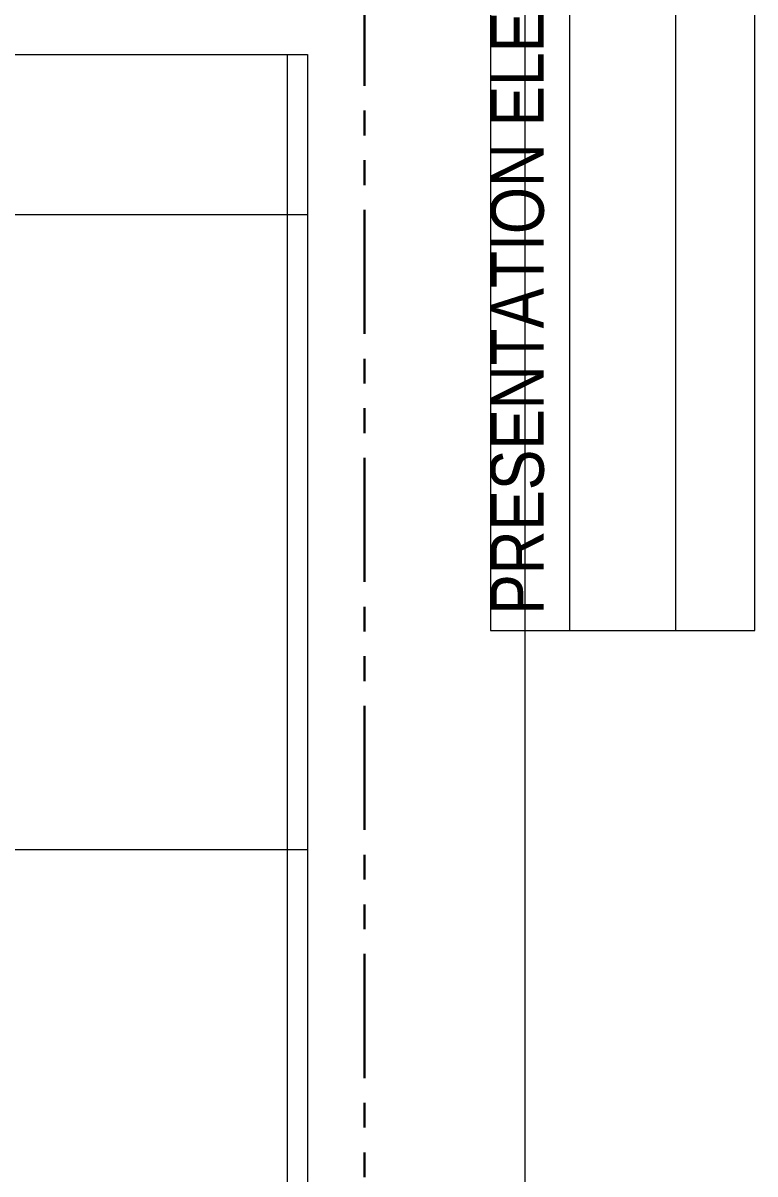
# Model space of a CAD drawing. Extents: x -1299 to 23780, y -3010 to 8106.
# Drawn here: x 4575.6 to 4714, y 871.6 to 1089.1 of the extents above; entities that cross this region are included whole.
import ezdxf
from ezdxf.enums import TextEntityAlignment as Align

# ---------------------------------------------------------------- set-up
doc = ezdxf.new("R2010")
doc.units = 0
doc.header["$LTSCALE"] = 25
doc.header["$MEASUREMENT"] = 0
doc.linetypes.add('PHANTOM2', pattern=[1.25, 0.625, -0.125, 0.125, -0.125, 0.125, -0.125])
doc.layers.get('0').update_dxf_attribs({"color": 9, "lineweight": 9})
for name, color, linetype, lineweight in [('04', 9, 'Continuous', 9), ('05', 9, 'Continuous', 9), ('06D', 9, 'Continuous', 9), ('E-KABLO', 7, 'Continuous', 30)]:
    doc.layers.add(name, color=color, linetype=linetype, lineweight=lineweight)
doc.styles.add('MuuM_TEXT-STANDART', font='ARIALN.TTF')

# ---------------------------------------------------------------- blocks, each defined once
blk = doc.blocks.new('p-audi-highlight_platform')
for p, q in [((510.3, 0), (510.3, 307.6)), ((630.3, 0), (630.3, 307.6)), ((660.6, 3.8), (0, 3.8))]:
    blk.add_line(p, q)
blk.add_lwpolyline([(0, 307.6), (660.6, 307.6), (660.6, 0), (0, 0)], close=True)
blk = doc.blocks.new('p-audi-presentation')
for p, q in [((142.5, 35), (260, 35)), ((260, 15), (142.5, 15))]:
    blk.add_line(p, q)
blk.add_lwpolyline([(0, 10), (0, 0), (260, 0), (260, 50), (0, 50), (0, 40)])
blk = doc.blocks.new('p-audi_arac')
at = {"layer": '06D', "lineweight": 0, "flags": 128}
blk.add_lwpolyline([(695.6, 0.8), (-4.4, 0.8), (-4.4, 400.8), (695.6, 400.8)], close=True, dxfattribs=at)

msp = doc.modelspace()

# ---------------------------------------------------------------- linework, layer by layer
at = {"layer": 'E-KABLO', "color": 4, "linetype": 'PHANTOM2', "ltscale": 1.5}
msp.add_line((4640.16, 2460), (4640.16, 666.34), dxfattribs=at)

# ---------------------------------------------------------------- block references
at = {"layer": '04', "rotation": 270}
msp.add_blockref('p-audi_arac', (4269.71, 1094.12), dxfattribs=at)
at = {"layer": '05'}
for name, p, rotation in [('p-audi-presentation', (4664, 1234.28), 270), ('p-audi-highlight_platform', (4629.38, 422.51), 90)]:
    msp.add_blockref(name, p, dxfattribs=dict(at, rotation=rotation))

# ---------------------------------------------------------------- texts
at = {"layer": '05', "style": 'MuuM_TEXT-STANDART'}
msp.add_text('PRESENTATION ELEMENT', height=10, rotation=90, dxfattribs=at).set_placement((4677.08, 977.25), align=Align.BOTTOM_LEFT)

doc.saveas('drawing.dxf')
